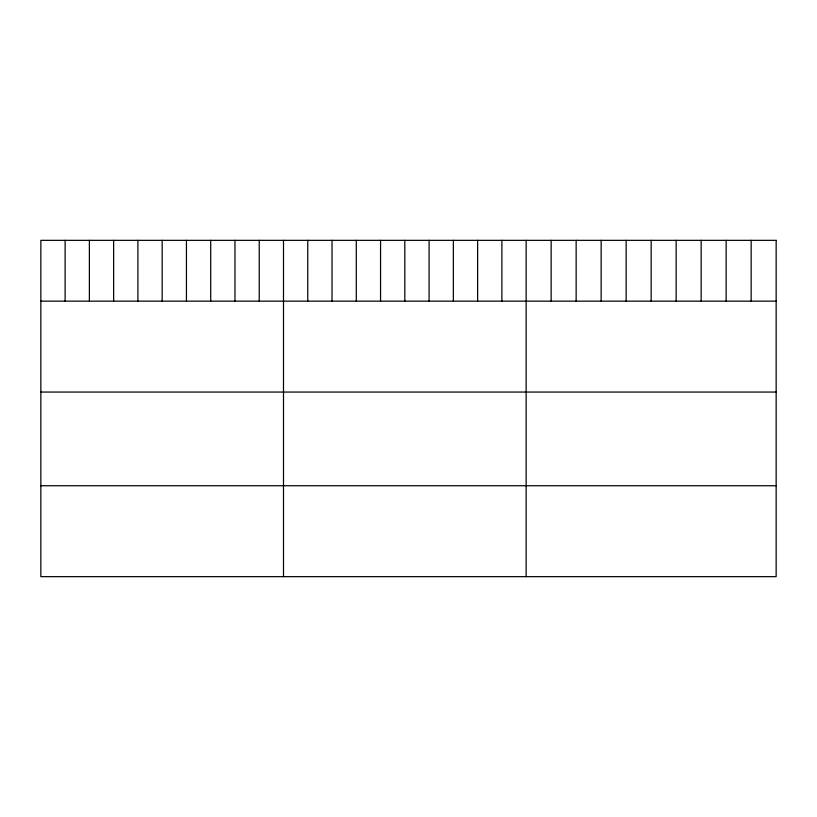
<?xml version="1.0" encoding="UTF-8"?>
<svg xmlns="http://www.w3.org/2000/svg" width="817" height="817" viewBox="0 0 817 817"><rect width="100%" height="100%" fill="white"/><g stroke="black" fill="none" stroke-linecap="round" stroke-linejoin="round"><path stroke-width="1.23" d="M40.85 301.146L776.15 301.146M40.85 392.058L776.15 392.058M40.85 485.737L776.15 485.737M751.15 240.341L751.15 301.146M726.15 240.341L726.15 301.146M701.149 240.341L701.149 301.146M676.149 240.341L676.149 301.146M651.149 240.341L651.149 301.146M626.149 240.341L626.149 301.146M601.149 240.341L601.149 301.146M576.148 240.341L576.148 301.146M551.148 240.341L551.148 301.146M526.148 240.341L526.148 576.659M501.883 240.341L501.883 301.146M477.618 240.341L477.618 301.146M453.353 240.341L453.353 301.146M429.088 240.341L429.088 301.146M404.823 240.341L404.823 301.146M380.559 240.341L380.559 301.146M356.294 240.341L356.294 301.146M332.029 240.341L332.029 301.146M307.764 240.341L307.764 301.146M283.499 240.341L283.499 576.659M259.234 240.341L259.234 301.146M234.969 240.341L234.969 301.146M210.704 240.341L210.704 301.146M186.439 240.341L186.439 301.146M162.175 240.341L162.175 301.146M137.91 240.341L137.91 301.146M113.645 240.341L113.645 301.146M89.38 240.341L89.38 301.146M65.115 240.341L65.115 301.146M776.15 240.341L40.85 240.341L40.85 576.659L776.15 576.659L776.15 240.341"/></g></svg>
